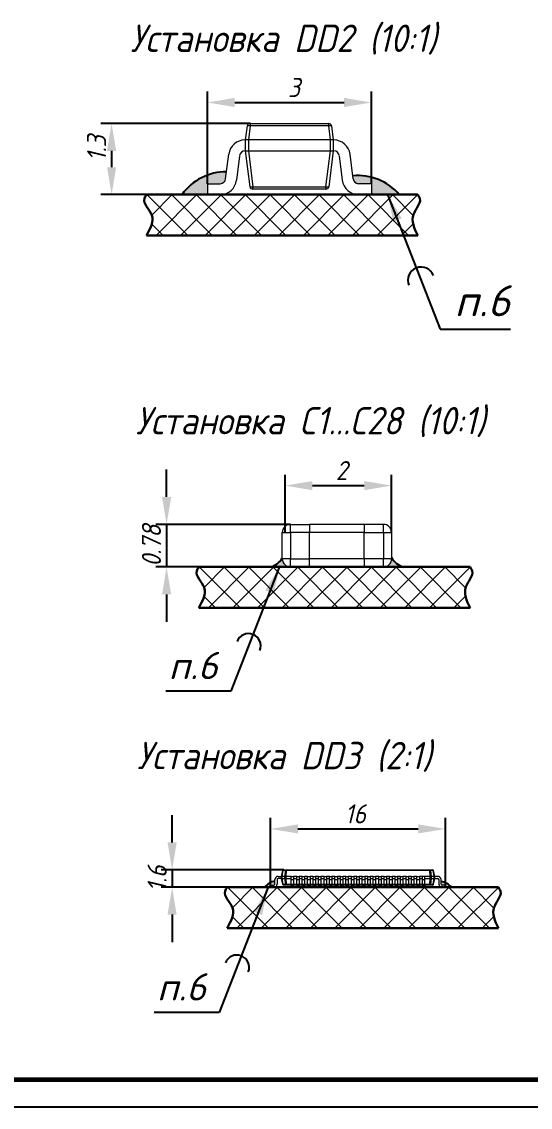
# Model space of a CAD drawing. Header units: millimetres. Extents: x 143 to 740, y 82 to 502.
# Drawn here: x 251.9 to 344.9, y 82 to 280.5 of the extents above; entities that cross this region are included whole.
import ezdxf

# ---------------------------------------------------------------- set-up
doc = ezdxf.new("R2010")
doc.units = ezdxf.units.MM
doc.header["$LTSCALE"] = 0.5
doc.layers.get('0').update_dxf_attribs({"lineweight": 60})
doc.layers.get('Defpoints').update_dxf_attribs({"color": 5})
doc.layers.add('BOTTOM', color=3, linetype='Continuous', lineweight=60)
doc.styles.add('MyStyle', font='isocpeur.ttf', dxfattribs={"oblique": 15})
doc.styles.get("Standard").update_dxf_attribs({"font": 'isocpeui.ttf', "width": 0.9})
doc.styles.add('Шрифт1', font='isocpeur.ttf', dxfattribs={"height": 3.5})
doc.dimstyles.new('MY', dxfattribs={"dimtxt": 3.5, "dimasz": 3, "dimexe": 2, "dimexo": 0, "dimgap": 1, "dimtad": 1, "dimzin": 9, "dimdsep": 46, "dimtxsty": 'MyStyle', "dimcen": -1, "dimclrd": 256, "dimclre": 256, "dimclrt": 256, "dimadec": 0, "dimazin": 0, "dimtfac": 1, "dimtmove": 0, "dimatfit": 2, "dimfxl": 1, "dimtolj": 1, "dimtzin": 9, "dimarcsym": 0})
doc.dimstyles.new('Standart', dxfattribs={"dimtxt": 5, "dimasz": 5, "dimexe": 2, "dimexo": 0, "dimgap": 1, "dimtad": 1, "dimtoh": 1, "dimdec": 0, "dimtxsty": 'Standard', "dimcen": 2.5, "dimadec": 0, "dimazin": 0, "dimtfac": 1, "dimtdec": 0, "dimtmove": 0, "dimatfit": 3, "dimldrblk": 'DOTSMALL', "dimfxl": 1, "dimarcsym": 0})

# ---------------------------------------------------------------- blocks, each defined once
blk = doc.blocks.new('*D52')
at = {"color": 0, "lineweight": -2, "transparency": 16777216}
for p, q in [((285.82, 250.93), (285.82, 267.77)), ((315.82, 250.93), (315.82, 267.77)), ((290.82, 265.77), (310.82, 265.77))]:
    blk.add_line(p, q, dxfattribs=at)
at = {"color": 0, "lineweight": -3, "transparency": 16777216}
for points in [[(290.82, 266.61), (290.82, 264.94), (285.82, 265.77)], [(310.82, 266.61), (310.82, 264.94), (315.82, 265.77)]]:
    blk.add_solid(points, dxfattribs=at)
at = {"layer": 'Defpoints', "color": 0, "lineweight": -3, "transparency": 16777216}
for p in [(315.82, 265.77), (285.82, 250.93), (315.82, 250.93)]:
    blk.add_point(p, dxfattribs=at)
at = {"color": 0, "lineweight": -3, "transparency": 16777216, "insert": (301.68, 268.52), "char_height": 5, "attachment_point": 5}
blk.add_mtext('{\\H0.7x;3}', dxfattribs=at)
blk = doc.blocks.new('_DotSmall')
at = {"color": 0, "linetype": 'ByBlock', "const_width": 0.5}
blk.add_lwpolyline([(-0.0625, 0, 1), (0.0625, 0, 1)], format="xyb", close=True, dxfattribs=at)
blk = doc.blocks.new('*D53')
at = {"color": 0, "lineweight": -2, "transparency": 16777216}
for p, q in [((293.63, 261.93), (266.31, 261.93)), ((268.31, 256.93), (268.31, 253.93)), ((285.82, 248.93), (266.31, 248.93))]:
    blk.add_line(p, q, dxfattribs=at)
at = {"color": 0, "transparency": 16777216}
for points in [[(267.47, 256.93), (269.14, 256.93), (268.31, 261.93)], [(267.47, 253.93), (269.14, 253.93), (268.31, 248.93)]]:
    blk.add_solid(points, dxfattribs=at)
at = {"layer": 'Defpoints', "color": 0, "transparency": 16777216}
for p in [(293.63, 261.93), (268.31, 248.93), (285.82, 248.93)]:
    blk.add_point(p, dxfattribs=at)
at = {"color": 0, "lineweight": -3, "transparency": 16777216, "insert": (265.56, 257.42), "char_height": 5, "attachment_point": 5, "rotation": 90}
blk.add_mtext('{\\H0.7x;1.3}', dxfattribs=at)
blk = doc.blocks.new('*D55')
at = {"color": 0, "lineweight": -2, "transparency": 16777216}
for p, q in [((300.03, 187.14), (300.03, 197.72)), ((319.53, 187.14), (319.53, 197.72)), ((305.03, 195.72), (314.53, 195.72))]:
    blk.add_line(p, q, dxfattribs=at)
at = {"color": 0, "transparency": 16777216}
for points in [[(305.03, 196.55), (305.03, 194.89), (300.03, 195.72)], [(314.53, 196.55), (314.53, 194.89), (319.53, 195.72)]]:
    blk.add_solid(points, dxfattribs=at)
at = {"layer": 'Defpoints', "color": 0, "transparency": 16777216}
for p in [(319.53, 195.72), (300.03, 187.14), (319.53, 187.14)]:
    blk.add_point(p, dxfattribs=at)
at = {"color": 0, "lineweight": -3, "transparency": 16777216, "insert": (310.38, 198.47), "char_height": 5, "attachment_point": 5}
blk.add_mtext('{\\H0.7x;2}', dxfattribs=at)
blk = doc.blocks.new('*D56')
at = {"color": 0, "lineweight": -2, "transparency": 16777216}
for p, q in [((278.37, 193.64), (278.37, 198.64)), ((301.03, 188.64), (276.37, 188.64)), ((278.37, 188.64), (278.37, 180.84)), ((301.03, 180.84), (276.37, 180.84)), ((278.37, 175.84), (278.37, 170.84))]:
    blk.add_line(p, q, dxfattribs=at)
at = {"color": 0, "transparency": 16777216}
for points in [[(277.54, 193.64), (279.21, 193.64), (278.37, 188.64)], [(277.54, 175.84), (279.21, 175.84), (278.37, 180.84)]]:
    blk.add_solid(points, dxfattribs=at)
at = {"layer": 'Defpoints', "color": 0, "transparency": 16777216}
for p in [(301.03, 188.64), (278.37, 180.84), (301.03, 180.84)]:
    blk.add_point(p, dxfattribs=at)
at = {"color": 0, "lineweight": -3, "transparency": 16777216, "insert": (275.6, 184.74), "char_height": 5, "attachment_point": 5, "rotation": 90}
blk.add_mtext('{\\H0.7x;0.78}', dxfattribs=at)
blk = doc.blocks.new('*D57')
at = {"color": 0, "lineweight": -2, "transparency": 16777216}
for p, q in [((297.38, 122.27), (297.38, 134.95)), ((329.38, 122.27), (329.38, 134.95)), ((302.38, 132.95), (324.38, 132.95))]:
    blk.add_line(p, q, dxfattribs=at)
at = {"color": 0, "lineweight": -3, "transparency": 16777216}
for points in [[(302.38, 133.78), (302.38, 132.11), (297.38, 132.95)], [(324.38, 133.78), (324.38, 132.11), (329.38, 132.95)]]:
    blk.add_solid(points, dxfattribs=at)
at = {"layer": 'Defpoints', "color": 0, "lineweight": -3, "transparency": 16777216}
for p in [(329.38, 132.95), (297.38, 122.27), (329.38, 122.27)]:
    blk.add_point(p, dxfattribs=at)
at = {"color": 0, "lineweight": -3, "transparency": 16777216, "insert": (312.9, 135.7), "char_height": 5, "attachment_point": 5}
blk.add_mtext('{\\H0.7x;16}', dxfattribs=at)
blk = doc.blocks.new('*D58')
at = {"color": 0, "lineweight": -2, "transparency": 16777216}
for p, q in [((279.38, 130.47), (279.38, 135.47)), ((299.82, 125.47), (277.38, 125.47)), ((279.38, 125.47), (279.38, 122.27)), ((297.38, 122.27), (277.38, 122.27)), ((279.38, 117.27), (279.38, 112.27))]:
    blk.add_line(p, q, dxfattribs=at)
at = {"color": 0, "lineweight": -3, "transparency": 16777216}
for points in [[(278.54, 130.47), (280.21, 130.47), (279.38, 125.47)], [(278.54, 117.27), (280.21, 117.27), (279.38, 122.27)]]:
    blk.add_solid(points, dxfattribs=at)
at = {"layer": 'Defpoints', "color": 0, "lineweight": -3, "transparency": 16777216}
for p in [(299.82, 125.47), (279.38, 122.27), (297.38, 122.27)]:
    blk.add_point(p, dxfattribs=at)
at = {"color": 0, "lineweight": -3, "transparency": 16777216, "insert": (276.63, 123.87), "char_height": 5, "attachment_point": 5, "rotation": 90}
blk.add_mtext('{\\H0.7x;1.6}', dxfattribs=at)

msp = doc.modelspace()

# ---------------------------------------------------------------- hatches: boundary and pattern name
h = msp.add_hatch(color=256)
h.dxf.hatch_style = 1
h.paths.add_polyline_path([(285.82, 248.93), (285.82, 250.93), (288.17, 250.93, 0.378242), (289.16, 251.81), (289.33, 253.12, 0.243448), (281.19, 248.93)])
h.paths.add_polyline_path([(320.94, 248.93, 0.245584), (312.41, 252.36), (312.48, 251.81, 0.378242), (313.47, 250.93), (315.82, 250.93), (315.82, 248.93)])
at = {"lineweight": 0}
h = msp.add_hatch(dxfattribs=at)
h.set_pattern_fill('ANSI37', color=256)
h.set_pattern_definition([(45, (194.0184, 109.6683), (-2.245064, 2.245064), []), (135, (194.0184, 109.6683), (-2.245064, -2.245064), [])])
edge = h.paths.add_edge_path()
edge.add_line((299.29, 241.48), (324.29, 241.48))
edge.add_spline(control_points=[(324.29, 241.48), (323.68, 242.77), (322.58, 245.09), (325.22, 247.56), (324.44, 248.7), (324.29, 248.93)], knot_values=[0, 0, 0, 0, 3.901788, 7.04573, 7.840066, 7.840066, 7.840066, 7.840066], degree=3, periodic=0)
edge.add_line((324.29, 248.93), (299.29, 248.93))
edge.add_line((299.29, 248.93), (274.69, 248.93))
edge.add_spline(control_points=[(274.69, 248.93), (274.53, 248.7), (273.71, 247.49), (276.71, 245.06), (275.39, 242.73), (274.69, 241.48)], knot_values=[0, 0, 0, 0, 0.794336, 4.139425, 7.958649, 7.958649, 7.958649, 7.958649], degree=3, periodic=0)
edge.add_line((274.69, 241.48), (299.29, 241.48))
h = msp.add_hatch(dxfattribs=at)
h.set_pattern_fill('ANSI37', color=256)
h.set_pattern_definition([(45, (203.592, 41.5736), (-2.245064, 2.245064), []), (135, (203.592, 41.5736), (-2.245064, -2.245064), [])])
edge = h.paths.add_edge_path()
edge.add_line((308.86, 173.39), (333.86, 173.39))
edge.add_spline(control_points=[(333.86, 173.39), (333.25, 174.67), (332.15, 177), (334.79, 179.46), (334.01, 180.61), (333.86, 180.84)], knot_values=[0, 0, 0, 0, 3.901788, 7.04573, 7.840066, 7.840066, 7.840066, 7.840066], degree=3, periodic=0)
edge.add_line((333.86, 180.84), (308.86, 180.84))
edge.add_line((308.86, 180.84), (284.26, 180.84))
edge.add_spline(control_points=[(284.26, 180.84), (284.1, 180.6), (283.28, 179.4), (286.28, 176.97), (284.96, 174.63), (284.26, 173.39)], knot_values=[0, 0, 0, 0, 0.794336, 4.139425, 7.958649, 7.958649, 7.958649, 7.958649], degree=3, periodic=0)
edge.add_line((284.26, 173.39), (308.86, 173.39))
h = msp.add_hatch(color=256)
h.dxf.hatch_style = 1
h.paths.add_polyline_path([(299.53, 182.34), (299.53, 182.46, -0.216305), (297.28, 180.84), (301.03, 180.84, -0.414431)])
h.paths.add_polyline_path([(321.63, 180.84, -0.206793), (319.53, 182.57), (319.53, 182.34, -0.413902), (318.03, 180.84)])
h = msp.add_hatch(color=256)
h.dxf.hatch_style = 1
h.paths.add_polyline_path([(297.38, 122.67), (297.98, 122.67, 0.414683), (298.18, 122.88), (298.18, 123.41, 0.180799), (296.29, 122.27), (297.38, 122.27)])
h.paths.add_polyline_path([(328.58, 123.34), (328.58, 122.87, 0.413745), (328.78, 122.67), (329.38, 122.67), (329.38, 122.27), (330.46, 122.27, 0.176826)])
h = msp.add_hatch(dxfattribs=at)
h.set_pattern_fill('ANSI37', color=256)
h.set_pattern_definition([(45, (208.7713, -16.9874), (-2.245064, 2.245064), []), (135, (208.7713, -16.9874), (-2.245064, -2.245064), [])])
edge = h.paths.add_edge_path()
edge.add_line((314.04, 114.82), (339.04, 114.82))
edge.add_spline(control_points=[(339.04, 114.82), (338.43, 116.11), (337.33, 118.43), (339.97, 120.9), (339.19, 122.04), (339.04, 122.27)], knot_values=[0, 0, 0, 0, 3.901788, 7.04573, 7.840066, 7.840066, 7.840066, 7.840066], degree=3, periodic=0)
edge.add_line((339.04, 122.27), (314.04, 122.27))
edge.add_line((314.04, 122.27), (289.44, 122.27))
edge.add_spline(control_points=[(289.44, 122.27), (289.28, 122.04), (288.46, 120.84), (291.46, 118.41), (290.14, 116.07), (289.44, 114.82)], knot_values=[0, 0, 0, 0, 0.794336, 4.139425, 7.958649, 7.958649, 7.958649, 7.958649], degree=3, periodic=0)
edge.add_line((289.44, 114.82), (314.04, 114.82))

# ---------------------------------------------------------------- linework, layer by layer
at = {"color": 7, "linetype": 'Continuous', "lineweight": 15}
for p, q in [((292.82, 258.93), (293.14, 261.49)), ((293.63, 261.49), (293.32, 258.93)), ((293.63, 261.93), (308.01, 261.93)), ((293.63, 261.93), (293.63, 261.49)), ((308.01, 261.49), (293.63, 261.49)), ((308.01, 261.49), (308.01, 261.93)), ((308.32, 258.93), (308.01, 261.49)), ((308.51, 261.49), (308.82, 258.93)), ((292.7, 258.93), (292.82, 258.93)), ((292.82, 256.93), (292.82, 258.93)), ((292.82, 258.93), (292.82, 258.93)), ((308.32, 258.93), (293.32, 258.93)), ((293.32, 258.93), (293.32, 256.93)), ((308.32, 256.93), (308.32, 258.93)), ((308.82, 258.93), (308.82, 258.93)), ((308.82, 258.93), (308.82, 256.93)), ((308.94, 258.93), (308.82, 258.93)), ((289.16, 251.81), (289.73, 256.3)), ((292.82, 256.93), (292.7, 256.93)), ((292.82, 256.93), (292.82, 256.93)), ((293.63, 250.37), (292.82, 256.93)), ((293.32, 256.93), (294.12, 250.37)), ((293.32, 256.93), (308.32, 256.93)), ((307.52, 250.37), (308.32, 256.93)), ((308.82, 256.93), (308.02, 250.37)), ((308.82, 256.93), (308.82, 256.93)), ((308.82, 256.93), (308.94, 256.93)), ((312.48, 251.81), (311.91, 256.3)), ((291.71, 256.05), (291.15, 251.56)), ((309.93, 256.05), (310.49, 251.56)), ((285.82, 250.93), (288.17, 250.93)), ((285.82, 250.93), (285.82, 248.93)), ((294.12, 250.37), (307.52, 250.37)), ((294.12, 249.93), (294.12, 250.37)), ((307.52, 250.37), (307.52, 249.93)), ((315.82, 250.93), (313.47, 250.93)), ((315.82, 250.93), (315.82, 248.93)), ((285.82, 248.93), (288.17, 248.93)), ((307.52, 249.93), (294.12, 249.93)), ((315.82, 248.93), (313.47, 248.93)), ((299.38, 124.27), (299.6, 125.33)), ((299.65, 125.33), (299.43, 124.27)), ((300.12, 125.33), (299.65, 125.33)), ((299.78, 125.47), (300.24, 125.47)), ((300.03, 124.27), (300.12, 125.33)), ((300.24, 125.33), (300.15, 124.27)), ((300.24, 125.47), (326.51, 125.47)), ((300.24, 125.47), (300.24, 125.33)), ((326.51, 125.33), (300.24, 125.33)), ((326.51, 125.47), (326.51, 125.33)), ((326.51, 125.47), (326.98, 125.47)), ((326.6, 124.27), (326.51, 125.33)), ((326.64, 125.33), (326.73, 124.27)), ((327.1, 125.33), (326.64, 125.33)), ((327.33, 124.27), (327.1, 125.33)), ((327.15, 125.33), (327.38, 124.27)), ((298.18, 122.87), (298.18, 123.67)), ((298.58, 123.67), (298.58, 122.87)), ((298.78, 124.27), (299.38, 124.27)), ((299.38, 123.87), (298.78, 123.87)), ((299.38, 124.27), (299.38, 124.27)), ((299.38, 123.87), (299.38, 124.27)), ((299.38, 123.87), (299.38, 123.87)), ((299.6, 122.82), (299.38, 123.87)), ((300.02, 124.27), (299.43, 124.27)), ((299.43, 124.27), (299.43, 123.87)), ((299.43, 123.87), (299.65, 122.82)), ((299.43, 123.87), (300.02, 123.87)), ((300.02, 123.87), (300.02, 124.27)), ((300.12, 122.82), (300.03, 123.87)), ((300.15, 124.27), (300.15, 123.87)), ((301.16, 124.27), (300.15, 124.27)), ((300.15, 123.87), (301.16, 123.87)), ((300.15, 123.87), (300.24, 122.82)), ((301.16, 124.27), (301.6, 124.27)), ((301.16, 123.67), (301.16, 124.27)), ((301.16, 123.67), (301.6, 123.67)), ((301.16, 122.87), (301.16, 123.67)), ((301.6, 124.27), (301.6, 123.67)), ((302.16, 124.27), (301.6, 124.27)), ((301.6, 123.87), (302.16, 123.87)), ((301.6, 123.67), (301.6, 122.87)), ((302.16, 124.27), (302.6, 124.27)), ((302.16, 123.67), (302.16, 124.27)), ((302.16, 123.67), (302.6, 123.67)), ((302.16, 122.87), (302.16, 123.67)), ((302.6, 124.27), (302.6, 123.67)), ((303.16, 124.27), (302.6, 124.27)), ((302.6, 123.87), (303.16, 123.87)), ((302.6, 123.67), (302.6, 122.87)), ((303.16, 124.27), (303.6, 124.27)), ((303.16, 123.67), (303.16, 124.27)), ((303.16, 123.67), (303.6, 123.67)), ((303.16, 122.87), (303.16, 123.67)), ((303.6, 124.27), (303.6, 123.67)), ((304.16, 124.27), (303.6, 124.27)), ((303.6, 123.87), (304.16, 123.87)), ((303.6, 123.67), (303.6, 122.87)), ((304.16, 124.27), (304.6, 124.27)), ((304.16, 123.67), (304.16, 124.27)), ((304.16, 123.67), (304.6, 123.67)), ((304.16, 122.87), (304.16, 123.67)), ((304.6, 124.27), (304.6, 123.67)), ((305.16, 124.27), (304.6, 124.27)), ((304.6, 123.87), (305.16, 123.87)), ((304.6, 123.67), (304.6, 122.87)), ((305.16, 124.27), (305.6, 124.27)), ((305.16, 123.67), (305.16, 124.27)), ((305.16, 123.67), (305.6, 123.67)), ((305.16, 122.87), (305.16, 123.67)), ((305.6, 124.27), (305.6, 123.67)), ((306.16, 124.27), (305.6, 124.27)), ((305.6, 123.87), (306.16, 123.87)), ((305.6, 123.67), (305.6, 122.87)), ((306.16, 124.27), (306.6, 124.27)), ((306.16, 123.67), (306.16, 124.27)), ((306.16, 123.67), (306.6, 123.67)), ((306.16, 122.87), (306.16, 123.67)), ((306.6, 124.27), (306.6, 123.67)), ((307.16, 124.27), (306.6, 124.27)), ((306.6, 123.87), (307.16, 123.87)), ((306.6, 123.67), (306.6, 122.87)), ((307.16, 124.27), (307.6, 124.27)), ((307.16, 123.67), (307.16, 124.27)), ((307.16, 123.67), (307.6, 123.67)), ((307.16, 122.87), (307.16, 123.67)), ((307.6, 124.27), (307.6, 123.67)), ((308.16, 124.27), (307.6, 124.27)), ((307.6, 123.87), (308.16, 123.87)), ((307.6, 123.67), (307.6, 122.87)), ((308.16, 124.27), (308.6, 124.27)), ((308.16, 123.67), (308.16, 124.27)), ((308.16, 123.67), (308.6, 123.67)), ((308.16, 122.87), (308.16, 123.67)), ((308.6, 124.27), (308.6, 123.67)), ((309.16, 124.27), (308.6, 124.27)), ((308.6, 123.87), (309.16, 123.87)), ((308.6, 123.67), (308.6, 122.87)), ((309.16, 124.27), (309.6, 124.27)), ((309.16, 123.67), (309.16, 124.27)), ((309.16, 123.67), (309.6, 123.67)), ((309.16, 122.87), (309.16, 123.67)), ((309.6, 124.27), (309.6, 123.67)), ((310.16, 124.27), (309.6, 124.27)), ((309.6, 123.87), (310.16, 123.87)), ((309.6, 123.67), (309.6, 122.87)), ((310.16, 124.27), (310.6, 124.27)), ((310.16, 123.67), (310.16, 124.27)), ((310.16, 123.67), (310.6, 123.67)), ((310.16, 122.87), (310.16, 123.67)), ((310.6, 124.27), (310.6, 123.67)), ((311.16, 124.27), (310.6, 124.27)), ((310.6, 123.87), (311.16, 123.87)), ((310.6, 123.67), (310.6, 122.87)), ((311.16, 124.27), (311.6, 124.27)), ((311.16, 123.67), (311.16, 124.27)), ((311.16, 123.67), (311.6, 123.67)), ((311.16, 122.87), (311.16, 123.67)), ((311.6, 124.27), (311.6, 123.67)), ((312.16, 124.27), (311.6, 124.27)), ((311.6, 123.87), (312.16, 123.87)), ((311.6, 123.67), (311.6, 122.87)), ((312.16, 124.27), (312.6, 124.27)), ((312.16, 123.67), (312.16, 124.27)), ((312.16, 123.67), (312.6, 123.67)), ((312.16, 122.87), (312.16, 123.67)), ((312.6, 124.27), (312.6, 123.67)), ((313.16, 124.27), (312.6, 124.27)), ((312.6, 123.87), (313.16, 123.87)), ((312.6, 123.67), (312.6, 122.87)), ((313.16, 124.27), (313.6, 124.27)), ((313.16, 123.67), (313.16, 124.27)), ((313.16, 123.67), (313.6, 123.67)), ((313.16, 122.87), (313.16, 123.67)), ((313.6, 124.27), (313.6, 123.67)), ((314.16, 124.27), (313.6, 124.27)), ((313.6, 123.87), (314.16, 123.87)), ((313.6, 123.67), (313.6, 122.87)), ((314.16, 124.27), (314.6, 124.27)), ((314.16, 123.67), (314.16, 124.27)), ((314.16, 123.67), (314.6, 123.67)), ((314.16, 122.87), (314.16, 123.67)), ((314.6, 124.27), (314.6, 123.67)), ((315.16, 124.27), (314.6, 124.27)), ((314.6, 123.87), (315.16, 123.87)), ((314.6, 123.67), (314.6, 122.87)), ((315.16, 124.27), (315.6, 124.27)), ((315.16, 123.67), (315.16, 124.27)), ((315.16, 123.67), (315.6, 123.67)), ((315.16, 122.87), (315.16, 123.67)), ((315.6, 124.27), (315.6, 123.67)), ((316.16, 124.27), (315.6, 124.27)), ((315.6, 123.87), (316.16, 123.87)), ((315.6, 123.67), (315.6, 122.87)), ((316.16, 124.27), (316.6, 124.27)), ((316.16, 123.67), (316.16, 124.27)), ((316.16, 123.67), (316.6, 123.67)), ((316.16, 122.87), (316.16, 123.67)), ((316.6, 124.27), (316.6, 123.67)), ((317.16, 124.27), (316.6, 124.27)), ((316.6, 123.87), (317.16, 123.87)), ((316.6, 123.67), (316.6, 122.87)), ((317.16, 124.27), (317.6, 124.27)), ((317.16, 123.67), (317.16, 124.27)), ((317.16, 123.67), (317.6, 123.67)), ((317.16, 122.87), (317.16, 123.67)), ((317.6, 124.27), (317.6, 123.67)), ((318.16, 124.27), (317.6, 124.27)), ((317.6, 123.87), (318.16, 123.87)), ((317.6, 123.67), (317.6, 122.87)), ((318.16, 124.27), (318.6, 124.27)), ((318.16, 123.67), (318.16, 124.27)), ((318.16, 123.67), (318.6, 123.67)), ((318.16, 122.87), (318.16, 123.67)), ((318.6, 124.27), (318.6, 123.67)), ((319.16, 124.27), (318.6, 124.27)), ((318.6, 123.87), (319.16, 123.87)), ((318.6, 123.67), (318.6, 122.87)), ((319.16, 124.27), (319.6, 124.27)), ((319.16, 123.67), (319.16, 124.27)), ((319.16, 123.67), (319.6, 123.67)), ((319.16, 122.87), (319.16, 123.67)), ((319.6, 124.27), (319.6, 123.67)), ((320.16, 124.27), (319.6, 124.27)), ((319.6, 123.87), (320.16, 123.87)), ((319.6, 123.67), (319.6, 122.87)), ((320.16, 124.27), (320.6, 124.27)), ((320.16, 123.67), (320.16, 124.27)), ((320.16, 123.67), (320.6, 123.67)), ((320.16, 122.87), (320.16, 123.67)), ((320.6, 124.27), (320.6, 123.67)), ((321.16, 124.27), (320.6, 124.27)), ((320.6, 123.87), (321.16, 123.87)), ((320.6, 123.67), (320.6, 122.87)), ((321.16, 124.27), (321.6, 124.27)), ((321.16, 123.67), (321.16, 124.27)), ((321.16, 123.67), (321.6, 123.67)), ((321.16, 122.87), (321.16, 123.67)), ((321.6, 124.27), (321.6, 123.67)), ((322.16, 124.27), (321.6, 124.27)), ((321.6, 123.87), (322.16, 123.87)), ((321.6, 123.67), (321.6, 122.87)), ((322.16, 124.27), (322.6, 124.27)), ((322.16, 123.67), (322.16, 124.27)), ((322.16, 123.67), (322.6, 123.67)), ((322.16, 122.87), (322.16, 123.67)), ((322.6, 124.27), (322.6, 123.67)), ((323.16, 124.27), (322.6, 124.27)), ((322.6, 123.87), (323.16, 123.87)), ((322.6, 123.67), (322.6, 122.87)), ((323.16, 124.27), (323.6, 124.27)), ((323.16, 123.67), (323.16, 124.27)), ((323.16, 123.67), (323.6, 123.67)), ((323.16, 122.87), (323.16, 123.67)), ((323.6, 124.27), (323.6, 123.67)), ((324.16, 124.27), (323.6, 124.27)), ((323.6, 123.87), (324.16, 123.87)), ((323.6, 123.67), (323.6, 122.87)), ((324.16, 124.27), (324.6, 124.27)), ((324.16, 123.67), (324.16, 124.27)), ((324.16, 123.67), (324.6, 123.67)), ((324.16, 122.87), (324.16, 123.67)), ((324.6, 124.27), (324.6, 123.67)), ((325.16, 124.27), (324.6, 124.27)), ((324.6, 123.87), (325.16, 123.87)), ((324.6, 123.67), (324.6, 122.87)), ((325.6, 124.27), (325.16, 124.27)), ((325.16, 123.67), (325.16, 124.27)), ((325.16, 123.67), (325.6, 123.67)), ((325.16, 122.87), (325.16, 123.67)), ((325.6, 123.67), (325.6, 124.27)), ((326.6, 124.27), (325.6, 124.27)), ((325.6, 123.87), (326.6, 123.87)), ((325.6, 122.87), (325.6, 123.67)), ((326.51, 122.82), (326.6, 123.87)), ((326.6, 123.87), (326.6, 124.27)), ((326.73, 123.87), (326.64, 122.82)), ((326.73, 124.27), (326.73, 123.87)), ((327.32, 124.27), (326.73, 124.27)), ((326.73, 123.87), (327.32, 123.87)), ((327.1, 122.82), (327.33, 123.87)), ((327.38, 123.87), (327.15, 122.82)), ((327.32, 123.87), (327.32, 124.27)), ((327.38, 124.27), (327.38, 124.27)), ((327.38, 124.27), (327.38, 123.87)), ((327.98, 124.27), (327.38, 124.27)), ((327.38, 123.87), (327.38, 123.87)), ((327.38, 123.87), (327.98, 123.87)), ((328.18, 123.67), (328.18, 122.87)), ((328.58, 122.87), (328.58, 123.67)), ((297.38, 122.67), (297.38, 122.27)), ((297.38, 122.67), (297.98, 122.67)), ((297.38, 122.27), (297.98, 122.27)), ((299.65, 122.82), (300.12, 122.82)), ((300.24, 122.67), (299.78, 122.67)), ((300.24, 122.82), (300.24, 122.67)), ((301.16, 122.67), (300.24, 122.67)), ((301.16, 122.87), (301.6, 122.87)), ((301.16, 122.67), (301.16, 122.87)), ((301.16, 122.67), (301.16, 122.27)), ((301.16, 122.67), (301.6, 122.67)), ((301.16, 122.27), (301.6, 122.27)), ((301.6, 122.87), (301.6, 122.67)), ((301.6, 122.67), (301.6, 122.27)), ((302.16, 122.67), (301.6, 122.67)), ((302.16, 122.87), (302.6, 122.87)), ((302.16, 122.67), (302.16, 122.87)), ((302.16, 122.67), (302.16, 122.27)), ((302.16, 122.67), (302.6, 122.67)), ((302.16, 122.27), (302.6, 122.27)), ((302.6, 122.87), (302.6, 122.67)), ((302.6, 122.67), (302.6, 122.27)), ((303.16, 122.67), (302.6, 122.67)), ((303.16, 122.87), (303.6, 122.87)), ((303.16, 122.67), (303.16, 122.87)), ((303.16, 122.67), (303.6, 122.67)), ((303.16, 122.67), (303.16, 122.27)), ((303.16, 122.27), (303.6, 122.27)), ((303.6, 122.87), (303.6, 122.67)), ((303.6, 122.67), (303.6, 122.27)), ((304.16, 122.67), (303.6, 122.67)), ((304.16, 122.87), (304.6, 122.87)), ((304.16, 122.67), (304.16, 122.87)), ((304.16, 122.67), (304.16, 122.27)), ((304.16, 122.67), (304.6, 122.67)), ((304.16, 122.27), (304.6, 122.27)), ((304.6, 122.87), (304.6, 122.67)), ((304.6, 122.67), (304.6, 122.27)), ((305.16, 122.67), (304.6, 122.67)), ((305.16, 122.87), (305.6, 122.87)), ((305.16, 122.67), (305.16, 122.87)), ((305.16, 122.67), (305.6, 122.67)), ((305.16, 122.67), (305.16, 122.27)), ((305.16, 122.27), (305.6, 122.27)), ((305.6, 122.87), (305.6, 122.67)), ((305.6, 122.67), (305.6, 122.27)), ((306.16, 122.67), (305.6, 122.67)), ((306.16, 122.87), (306.6, 122.87)), ((306.16, 122.67), (306.16, 122.87)), ((306.16, 122.67), (306.6, 122.67)), ((306.16, 122.67), (306.16, 122.27)), ((306.16, 122.27), (306.6, 122.27)), ((306.6, 122.87), (306.6, 122.67)), ((306.6, 122.67), (306.6, 122.27)), ((307.16, 122.67), (306.6, 122.67)), ((307.16, 122.87), (307.6, 122.87)), ((307.16, 122.67), (307.16, 122.87)), ((307.16, 122.67), (307.16, 122.27)), ((307.16, 122.67), (307.6, 122.67)), ((307.16, 122.27), (307.6, 122.27)), ((307.6, 122.87), (307.6, 122.67)), ((307.6, 122.67), (307.6, 122.27)), ((308.16, 122.67), (307.6, 122.67)), ((308.16, 122.87), (308.6, 122.87)), ((308.16, 122.67), (308.16, 122.87)), ((308.16, 122.67), (308.16, 122.27)), ((308.16, 122.67), (308.6, 122.67)), ((308.16, 122.27), (308.6, 122.27)), ((308.6, 122.87), (308.6, 122.67)), ((308.6, 122.67), (308.6, 122.27)), ((309.16, 122.67), (308.6, 122.67)), ((309.16, 122.87), (309.6, 122.87)), ((309.16, 122.67), (309.16, 122.87)), ((309.16, 122.67), (309.16, 122.27)), ((309.16, 122.67), (309.6, 122.67)), ((309.16, 122.27), (309.6, 122.27)), ((309.6, 122.87), (309.6, 122.67)), ((309.6, 122.67), (309.6, 122.27)), ((310.16, 122.67), (309.6, 122.67)), ((310.16, 122.87), (310.6, 122.87)), ((310.16, 122.67), (310.16, 122.87)), ((310.16, 122.67), (310.16, 122.27)), ((310.16, 122.67), (310.6, 122.67)), ((310.16, 122.27), (310.6, 122.27)), ((310.6, 122.87), (310.6, 122.67)), ((310.6, 122.67), (310.6, 122.27)), ((311.16, 122.67), (310.6, 122.67)), ((311.16, 122.87), (311.6, 122.87)), ((311.16, 122.67), (311.16, 122.87)), ((311.16, 122.67), (311.6, 122.67)), ((311.16, 122.67), (311.16, 122.27)), ((311.16, 122.27), (311.6, 122.27)), ((311.6, 122.87), (311.6, 122.67)), ((311.6, 122.67), (311.6, 122.27)), ((312.16, 122.67), (311.6, 122.67)), ((312.16, 122.87), (312.6, 122.87)), ((312.16, 122.67), (312.16, 122.87)), ((312.16, 122.67), (312.16, 122.27)), ((312.16, 122.67), (312.6, 122.67)), ((312.16, 122.27), (312.6, 122.27)), ((312.6, 122.87), (312.6, 122.67)), ((312.6, 122.67), (312.6, 122.27)), ((313.16, 122.67), (312.6, 122.67)), ((313.16, 122.87), (313.6, 122.87)), ((313.16, 122.67), (313.16, 122.87)), ((313.16, 122.67), (313.16, 122.27)), ((313.16, 122.67), (313.6, 122.67)), ((313.16, 122.27), (313.6, 122.27)), ((313.6, 122.87), (313.6, 122.67)), ((313.6, 122.67), (313.6, 122.27)), ((314.16, 122.67), (313.6, 122.67)), ((314.16, 122.87), (314.6, 122.87)), ((314.16, 122.67), (314.16, 122.87)), ((314.16, 122.67), (314.16, 122.27)), ((314.16, 122.67), (314.6, 122.67)), ((314.16, 122.27), (314.6, 122.27)), ((314.6, 122.87), (314.6, 122.67)), ((314.6, 122.67), (314.6, 122.27)), ((315.16, 122.67), (314.6, 122.67)), ((315.16, 122.87), (315.6, 122.87)), ((315.16, 122.67), (315.16, 122.87)), ((315.16, 122.67), (315.16, 122.27)), ((315.16, 122.67), (315.6, 122.67)), ((315.16, 122.27), (315.6, 122.27)), ((315.6, 122.87), (315.6, 122.67)), ((315.6, 122.67), (315.6, 122.27)), ((316.16, 122.67), (315.6, 122.67)), ((316.16, 122.87), (316.6, 122.87)), ((316.16, 122.67), (316.16, 122.87)), ((316.16, 122.67), (316.16, 122.27)), ((316.16, 122.67), (316.6, 122.67)), ((316.16, 122.27), (316.6, 122.27)), ((316.6, 122.87), (316.6, 122.67)), ((316.6, 122.67), (316.6, 122.27)), ((317.16, 122.67), (316.6, 122.67)), ((317.16, 122.87), (317.6, 122.87)), ((317.16, 122.67), (317.16, 122.87)), ((317.16, 122.67), (317.6, 122.67)), ((317.16, 122.67), (317.16, 122.27)), ((317.16, 122.27), (317.6, 122.27)), ((317.6, 122.87), (317.6, 122.67)), ((317.6, 122.67), (317.6, 122.27)), ((318.16, 122.67), (317.6, 122.67)), ((318.16, 122.87), (318.6, 122.87)), ((318.16, 122.67), (318.16, 122.87)), ((318.16, 122.67), (318.16, 122.27)), ((318.16, 122.67), (318.6, 122.67)), ((318.16, 122.27), (318.6, 122.27)), ((318.6, 122.87), (318.6, 122.67)), ((318.6, 122.67), (318.6, 122.27)), ((319.16, 122.67), (318.6, 122.67)), ((319.16, 122.87), (319.6, 122.87)), ((319.16, 122.67), (319.16, 122.87)), ((319.16, 122.67), (319.16, 122.27)), ((319.16, 122.67), (319.6, 122.67)), ((319.16, 122.27), (319.6, 122.27)), ((319.6, 122.87), (319.6, 122.67)), ((319.6, 122.67), (319.6, 122.27)), ((320.16, 122.67), (319.6, 122.67)), ((320.16, 122.87), (320.6, 122.87)), ((320.16, 122.67), (320.16, 122.87)), ((320.16, 122.67), (320.6, 122.67)), ((320.16, 122.67), (320.16, 122.27)), ((320.16, 122.27), (320.6, 122.27)), ((320.6, 122.87), (320.6, 122.67)), ((320.6, 122.67), (320.6, 122.27)), ((321.16, 122.67), (320.6, 122.67)), ((321.16, 122.87), (321.6, 122.87)), ((321.16, 122.67), (321.16, 122.87)), ((321.16, 122.67), (321.6, 122.67)), ((321.16, 122.67), (321.16, 122.27)), ((321.16, 122.27), (321.6, 122.27)), ((321.6, 122.87), (321.6, 122.67)), ((321.6, 122.67), (321.6, 122.27)), ((322.16, 122.67), (321.6, 122.67)), ((322.16, 122.87), (322.6, 122.87)), ((322.16, 122.67), (322.16, 122.87)), ((322.16, 122.67), (322.16, 122.27)), ((322.16, 122.67), (322.6, 122.67)), ((322.16, 122.27), (322.6, 122.27)), ((322.6, 122.87), (322.6, 122.67)), ((322.6, 122.67), (322.6, 122.27)), ((323.16, 122.67), (322.6, 122.67)), ((323.16, 122.87), (323.6, 122.87)), ((323.16, 122.67), (323.16, 122.87)), ((323.16, 122.67), (323.6, 122.67)), ((323.16, 122.67), (323.16, 122.27)), ((323.16, 122.27), (323.6, 122.27)), ((323.6, 122.87), (323.6, 122.67)), ((323.6, 122.67), (323.6, 122.27)), ((324.16, 122.67), (323.6, 122.67)), ((324.16, 122.87), (324.6, 122.87)), ((324.16, 122.67), (324.16, 122.87)), ((324.16, 122.67), (324.6, 122.67)), ((324.16, 122.67), (324.16, 122.27)), ((324.16, 122.27), (324.6, 122.27)), ((324.6, 122.87), (324.6, 122.67)), ((324.6, 122.67), (324.6, 122.27)), ((325.16, 122.67), (324.6, 122.67)), ((325.16, 122.87), (325.6, 122.87)), ((325.16, 122.67), (325.16, 122.87)), ((325.16, 122.67), (325.16, 122.27)), ((325.16, 122.67), (325.6, 122.67)), ((325.16, 122.27), (325.6, 122.27)), ((325.6, 122.67), (325.6, 122.87)), ((325.6, 122.67), (325.6, 122.27)), ((326.51, 122.67), (325.6, 122.67)), ((326.51, 122.82), (326.51, 122.67)), ((326.98, 122.67), (326.51, 122.67)), ((326.64, 122.82), (327.1, 122.82)), ((329.38, 122.67), (328.78, 122.67)), ((329.38, 122.27), (328.78, 122.27)), ((329.38, 122.67), (329.38, 122.27))]:
    msp.add_line(p, q, dxfattribs=at)
at = {"color": 7, "linetype": 'Continuous', "lineweight": -3}
for p, q in [((328.42, 224.31), (341.26, 224.31)), ((290.1, 158.13), (278.22, 158.13)), ((287.98, 99.37), (276.09, 99.37))]:
    msp.add_line(p, q, dxfattribs=at)
at = {"lineweight": 0}
for p, q in [((301.03, 188.64), (304.53, 188.64)), ((301.03, 187.14), (301.03, 188.64)), ((304.53, 188.64), (304.53, 187.14)), ((314.53, 188.64), (314.53, 187.14)), ((318.03, 188.64), (314.53, 188.64)), ((318.03, 187.14), (318.03, 188.64)), ((299.53, 187.14), (301.03, 187.14)), ((299.53, 182.34), (299.53, 187.14)), ((304.53, 187.14), (301.03, 187.14)), ((301.03, 187.14), (301.03, 182.34)), ((304.53, 182.34), (304.53, 187.14)), ((314.53, 187.14), (318.03, 187.14)), ((314.53, 182.34), (314.53, 187.14)), ((318.03, 187.14), (319.53, 187.14)), ((318.03, 187.14), (318.03, 182.34)), ((319.53, 187.14), (319.53, 182.34)), ((301.03, 182.34), (299.53, 182.34)), ((301.03, 182.34), (304.53, 182.34)), ((301.03, 180.84), (301.03, 182.34)), ((301.03, 180.84), (304.53, 180.84)), ((304.53, 180.84), (304.53, 182.34)), ((314.53, 182.34), (314.53, 180.84)), ((318.03, 182.34), (314.53, 182.34)), ((314.53, 180.84), (318.03, 180.84)), ((318.03, 180.84), (318.03, 182.34)), ((319.53, 182.34), (318.03, 182.34))]:
    msp.add_line(p, q, dxfattribs=at)
at = {"lineweight": 15}
for p, q in [((314.53, 188.64), (304.53, 188.64)), ((314.53, 187.14), (304.53, 187.14)), ((314.53, 182.34), (304.53, 182.34)), ((314.53, 180.84), (304.53, 180.84))]:
    msp.add_line(p, q, dxfattribs=at)
at = {"color": 8, "linetype": 'Continuous', "lineweight": 15}
for p, q in [((300.24, 122.82), (301.16, 122.82)), ((301.6, 122.82), (302.16, 122.82)), ((302.6, 122.82), (303.16, 122.82)), ((303.6, 122.82), (304.16, 122.82)), ((304.6, 122.82), (305.16, 122.82)), ((305.6, 122.82), (306.16, 122.82)), ((306.6, 122.82), (307.16, 122.82)), ((307.6, 122.82), (308.16, 122.82)), ((308.6, 122.82), (309.16, 122.82)), ((309.6, 122.82), (310.16, 122.82)), ((310.6, 122.82), (311.16, 122.82)), ((311.6, 122.82), (312.16, 122.82)), ((312.6, 122.82), (313.16, 122.82)), ((313.6, 122.82), (314.16, 122.82)), ((314.6, 122.82), (315.16, 122.82)), ((315.6, 122.82), (316.16, 122.82)), ((316.6, 122.82), (317.16, 122.82)), ((317.6, 122.82), (318.16, 122.82)), ((318.6, 122.82), (319.16, 122.82)), ((319.6, 122.82), (320.16, 122.82)), ((320.6, 122.82), (321.16, 122.82)), ((321.6, 122.82), (322.16, 122.82)), ((322.6, 122.82), (323.16, 122.82)), ((323.6, 122.82), (324.16, 122.82)), ((324.6, 122.82), (325.16, 122.82)), ((325.6, 122.82), (326.51, 122.82))]:
    msp.add_line(p, q, dxfattribs=at)
msp.add_line((734.51, 87.05), (162.51, 87.05))
at = {"color": 7, "linetype": 'Continuous', "lineweight": 15}
for centre, radius, start, end in [((293.63, 261.43), 0.5, 90, 173), ((293.38, 260.46), 1.07, 76.5285, 103.4715), ((308.01, 261.43), 0.5, 7, 90), ((308.26, 260.46), 1.07, 76.5285, 103.4715), ((292.7, 255.93), 3, 90, 172.875), ((308.94, 255.93), 3, 7.125, 90), ((292.7, 255.93), 1, 90, 172.875), ((308.94, 255.93), 1, 7.125, 90), ((288.17, 251.93), 1, 270, 352.875), ((288.17, 251.93), 3, 270, 352.875), ((293.87, 251.41), 1.07, 256.5285, 283.4715), ((294.12, 250.43), 0.5, 187, 270), ((307.77, 251.41), 1.07, 256.5285, 283.4715), ((307.52, 250.43), 0.5, 270, 353), ((313.47, 251.93), 3, 187.125, 270), ((313.47, 251.93), 1, 187.125, 270), ((299.78, 125.29), 0.18, 90, 168), ((299.63, 125.24), 0.0952, 74.292, 105.708), ((299.8, 125.33), 0.148, 99.0072, 178.7378), ((300.27, 125.33), 0.148, 99.0074, 178.7372), ((300.18, 124.68), 0.655, 84.5427, 95.4573), ((326.49, 125.33), 0.148, 1.2628, 80.9926), ((326.57, 124.68), 0.655, 84.5427, 95.4573), ((326.95, 125.33), 0.148, 1.2622, 80.9928), ((326.98, 125.29), 0.18, 12, 90), ((327.13, 125.24), 0.0952, 74.292, 105.708), ((298.78, 123.67), 0.6, 90, 180), ((298.78, 123.67), 0.2, 90, 180), ((327.98, 123.67), 0.6, 0, 90), ((327.98, 123.67), 0.2, 0, 90), ((297.98, 122.87), 0.2, 270, 0), ((297.98, 122.87), 0.6, 270, 0), ((299.63, 122.91), 0.0952, 254.2914, 285.7086), ((299.78, 122.85), 0.18, 192, 270), ((299.8, 122.82), 0.148, 181.2622, 260.9927), ((300.18, 123.47), 0.655, 264.5425, 275.4575), ((300.27, 122.82), 0.148, 181.2629, 260.9925), ((326.57, 123.47), 0.655, 264.5425, 275.4575), ((326.49, 122.82), 0.148, 279.0075, 358.7371), ((326.95, 122.82), 0.148, 279.0073, 358.7378), ((326.98, 122.85), 0.18, 270, 348), ((327.13, 122.91), 0.0952, 254.2914, 285.7086), ((328.78, 122.87), 0.6, 180, 270), ((328.78, 122.87), 0.2, 180, 270)]:
    msp.add_arc(centre, radius, start, end, dxfattribs=at)
at = {"lineweight": -3}
for centre, radius, start, end in [((289.3, 243.16), 9.96, 89.8644, 144.5737), ((313.39, 242.49), 9.92, 40.5099, 95.6489), ((296.61, 184.13), 3.36, 281.7853, 330.359), ((322.59, 184.13), 3.43, 206.8348, 254.5488), ((298.75, 120.31), 3.15, 100.4681, 141.2267), ((328.05, 120.24), 3.15, 39.9679, 80.7266)]:
    msp.add_arc(centre, radius, start, end, dxfattribs=at)
at = {"color": 7, "lineweight": -3}
for centre, radius, start, end in [((324.92, 233.24), 2.43, 21.3623, 201.3623), ((293.34, 166.4), 2.25, 338.6377, 158.6377), ((291.22, 107.64), 2.25, 338.6377, 158.6377)]:
    msp.add_arc(centre, radius, start, end, dxfattribs=at)
at = {"lineweight": 0}
for centre, start, end in [((301.03, 187.14), 90, 180), ((318.03, 187.14), 0, 90), ((301.03, 182.34), 180, 270), ((318.03, 182.34), 270, 0)]:
    msp.add_arc(centre, 1.5, start, end, dxfattribs=at)
at = {"color": 7, "linetype": 'Continuous', "lineweight": 15}
for centre, major_axis, ratio, start_param, end_param in [((293.32, 258.9), (0.5, -0.031), 0.06071, 1.581936, 3.137879), ((293.32, 263), (0, 4.07), 0.122785, 3.134166, 3.141593), ((308.32, 258.9), (0.5, 0.031), 0.06071, 0.003713, 1.559657), ((308.32, 263), (0, 4.07), 0.122785, 3.141593, 3.149019), ((293.32, 256.96), (0.5, 0.031), 0.06071, 3.145306, 4.701249), ((293.32, 252.86), (0, 4.07), 0.122785, 0, 0.007426), ((308.32, 256.96), (0.5, -0.031), 0.06071, 4.723528, 6.279472), ((308.32, 252.86), (0, 4.07), 0.122785, 6.275759, 6.283185), ((299.56, 124.26), (0.18, -0.019), 0.04298, 2.369747, 3.137075), ((299.56, 123.89), (0.18, 0.019), 0.04298, 3.14611, 3.913439), ((299.56, 125.12), (0.13, 0.847), 0.146907, 3.155133, 3.164167), ((299.56, 123.03), (-0.13, 0.847), 0.146907, 6.260611, 6.269645), ((300.15, 125.12), (0.13, 0.847), 0.146907, 3.164167, 3.173202), ((300.15, 123.03), (-0.13, 0.847), 0.146907, 6.251576, 6.260611), ((300.15, 124.26), (0.18, -0.008), 0.104708, 1.584432, 2.35176), ((300.15, 123.89), (0.18, 0.008), 0.104708, 3.931425, 4.698754), ((300.15, 125.12), (0, 0.847), 0.212557, 3.132558, 3.141593), ((300.15, 123.03), (0, 0.847), 0.212557, 0, 0.009035), ((326.6, 124.26), (0.18, 0.008), 0.104708, 0.789832, 1.557161), ((326.6, 125.12), (0, 0.847), 0.212557, 3.141593, 3.150627), ((326.6, 123.03), (0, 0.847), 0.212557, 6.274151, 6.283185), ((326.6, 123.89), (0.18, -0.008), 0.104708, 4.726024, 5.493353), ((326.6, 125.12), (-0.13, 0.847), 0.146907, 3.109983, 3.119018), ((326.6, 123.03), (0.13, 0.847), 0.146907, 0.022575, 0.03161), ((327.2, 125.12), (-0.13, 0.847), 0.146907, 3.119018, 3.128053), ((327.2, 123.03), (0.13, 0.847), 0.146907, 0.01354, 0.022575), ((327.2, 124.26), (0.18, 0.019), 0.04298, 0.004517, 0.771846), ((327.2, 123.89), (0.18, -0.019), 0.04298, 5.511339, 6.278668)]:
    msp.add_ellipse(centre, major_axis=major_axis, ratio=ratio, start_param=start_param, end_param=end_param, dxfattribs=at)
at = {"color": 7, "lineweight": 30}
for points in [[(274.69, 248.93), (274.3, 248.23), (275.65, 245.17), (274.69, 241.48)], [(324.29, 248.93), (324.67, 248.23), (323.52, 245.31), (324.29, 241.48)], [(284.26, 180.84), (283.88, 180.14), (285.23, 177.08), (284.26, 173.39)], [(333.86, 180.84), (334.24, 180.14), (333.1, 177.21), (333.86, 173.39)], [(289.44, 122.27), (289.05, 121.58), (290.41, 118.52), (289.44, 114.82)], [(339.04, 122.27), (339.42, 121.58), (338.28, 118.65), (339.04, 114.82)]]:
    msp.add_spline(points, degree=3, dxfattribs=at)
at = {"layer": 'BOTTOM', "color": 7, "lineweight": 30}
for p, q in [((299.29, 248.93), (274.69, 248.93)), ((324.29, 248.93), (299.29, 248.93)), ((299.29, 241.48), (274.69, 241.48)), ((324.29, 241.48), (299.29, 241.48)), ((308.86, 180.84), (284.26, 180.84)), ((333.86, 180.84), (308.86, 180.84)), ((308.86, 173.39), (284.26, 173.39)), ((333.86, 173.39), (308.86, 173.39)), ((314.04, 122.27), (289.44, 122.27)), ((339.04, 122.27), (314.04, 122.27)), ((314.04, 114.82), (289.44, 114.82)), ((339.04, 114.82), (314.04, 114.82))]:
    msp.add_line(p, q, dxfattribs=at)
at = {"layer": 'Defpoints'}
msp.add_line((739.51, 82.05), (142.51, 82.05), dxfattribs=at)

# ---------------------------------------------------------------- texts
at = {"char_height": 5, "attachment_point": 1}
for s, insert in [('Установка DD2 (10:1)', (271.75, 280.02)), ('Установка С1...С28 (10:1)', (272.74, 210.09)), ('Установка DD3 (2:1)', (272.97, 148.86))]:
    msp.add_mtext_dynamic_manual_height_columns(s, width=100.1689, gutter_width=50, heights=[0], dxfattribs=dict(at, insert=insert))
at = {"color": 7, "lineweight": -3, "style": 'Шрифт1'}
for insert, char_height, attachment_point in [((331.02, 226.69), 5.67, 7), ((287.7, 160.33), 5, 9), ((285.58, 101.57), 5, 9)]:
    msp.add_mtext('{\\fISOCPEUR|b0|i1|c204|p34;п.6}', dxfattribs=dict(at, insert=insert, char_height=char_height, attachment_point=attachment_point))

# ---------------------------------------------------------------- dimensions: what is measured, and where the dimension line sits
at = {"lineweight": -3}
for base, p1, p2, text, picture, middle in [((315.82, 265.77), (285.82, 250.93), (315.82, 250.93), '{\\H0.7x;3}', '*D52', (301.68, 265.77)), ((319.53, 195.72), (300.03, 187.14), (319.53, 187.14), '{\\H0.7x;2}', '*D55', (310.38, 195.72)), ((329.38, 132.95), (297.38, 122.27), (329.38, 122.27), '{\\H0.7x;16}', '*D57', (312.9, 132.95))]:
    dim = msp.add_linear_dim(base=base, p1=p1, p2=p2, text=text, dimstyle='Standart', dxfattribs=at)
    dim.commit()
    dim.dimension.update_dxf_attribs({"geometry": picture, "text_midpoint": middle, "dimtype": 160})
for base, p1, p2, text, picture, middle in [((268.31, 248.93), (293.63, 261.93), (285.82, 248.93), '{\\H0.7x;1.3}', '*D53', (268.31, 257.42)), ((278.37, 180.84), (301.03, 188.64), (301.03, 180.84), '{\\H0.7x;0.78}', '*D56', (278.37, 184.74)), ((279.38, 122.27), (299.82, 125.47), (297.38, 122.27), '{\\H0.7x;1.6}', '*D58', (279.38, 123.87))]:
    dim = msp.add_linear_dim(base=base, p1=p1, p2=p2, angle=90, text=text, dimstyle='Standart', dxfattribs=at)
    dim.commit()
    dim.dimension.update_dxf_attribs({"geometry": picture, "text_midpoint": middle, "dimtype": 160})

# ---------------------------------------------------------------- leaders
at = {"color": 7, "lineweight": -3}
for points in [[(318.78, 248.94), (328.42, 224.31)], [(299.02, 180.93), (290.1, 158.13)], [(296.9, 122.17), (287.98, 99.37)]]:
    msp.add_leader(points, dimstyle='MY', override={"dimasz": 5, "dimpost": '|0,5'}, dxfattribs=at)

doc.saveas('drawing.dxf')
